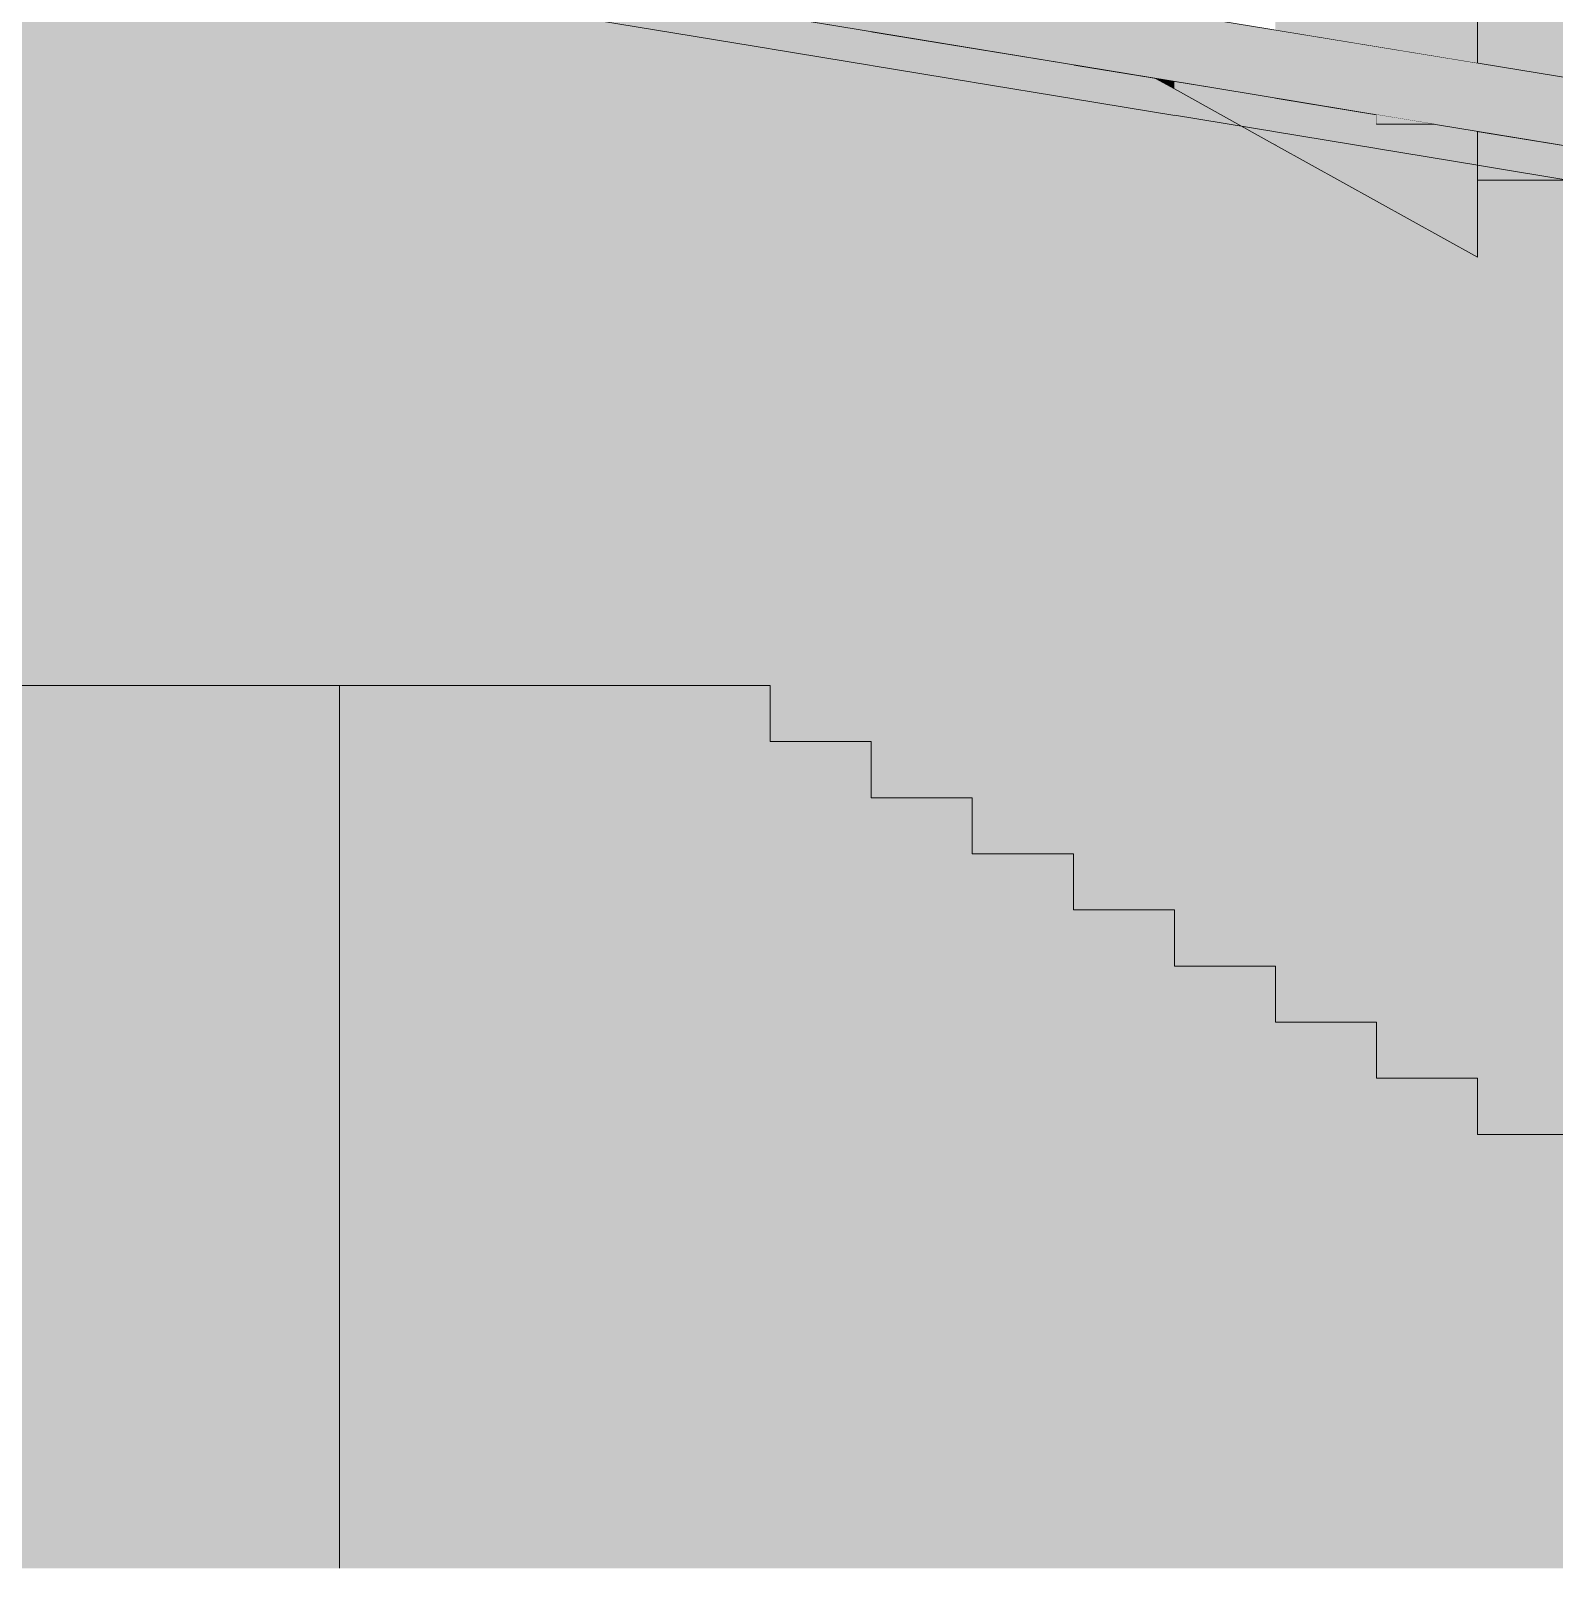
# Model space of a CAD drawing. Header units: centimetres. Extents: x -4381 to 5639, y -3920 to 4826.
# Drawn here: x 139.995 to 144.518, y 0.996 to 5.562 of the extents above; entities that cross this region are included whole.
import ezdxf
from ezdxf.xclip import XClip

# ---------------------------------------------------------------- set-up
doc = ezdxf.new("R2010")
doc.units = ezdxf.units.CM
doc.header["$MEASUREMENT"] = 0
doc.header["$XCLIPFRAME"] = 0
doc.set_wipeout_variables(frame=1)
doc.linetypes.add('Wipeout_Contour', pattern=[100, 0, -100])
for name, color, linetype in [('0- SITE', 7, 'Continuous'), ('Dalles', 7, 'Continuous'), ('Drawing & Figure', 7, 'Continuous'), ('Structural - Bearing', 7, 'Continuous'), ('Structural - Combined', 7, 'Continuous')]:
    doc.layers.add(name, color=color, linetype=linetype)
for name, color, linetype, lineweight in [('0- SITE_Pen_No__1', 7, 'Continuous', 5), ('0_Pen_No__1', 7, 'Continuous', 5), ('Dalles_Pen_No__1', 7, 'Continuous', 5), ('Structural - Bearing_Pen_No__1', 7, 'Continuous', 5), ('Structural - Combined_Pen_No__1', 7, 'Continuous', 5), ('Structural - Combined_Pen_No__141', 7, 'Continuous', 5)]:
    doc.layers.add(name, color=color, linetype=linetype, lineweight=lineweight)
for name, color, linetype, lineweight, true_color in [('0- SITE_Pen_No__178', 7, 'Continuous', 5, 0xbda888), ('Dalles_Pen_No__102', 7, 'Continuous', 5, 0xcccccc), ('Structural - Bearing_Pen_No__102', 7, 'Continuous', 5, 0xcccccc), ('Structural - Bearing_Pen_No__178', 7, 'Continuous', 5, 0xbda888), ('Structural - Combined_Pen_No__102', 7, 'Continuous', 5, 0xcccccc), ('Structural - Combined_Pen_No__160', 7, 'Continuous', 5, 0xdae3bb)]:
    doc.layers.add(name, color=color, linetype=linetype, lineweight=lineweight, true_color=true_color)

# ---------------------------------------------------------------- blocks, each defined once
blk = doc.blocks.new('Drawing_11_11', base_point=(474.0779, 10.6179))
at = {"color": 254, "linetype": 'Wipeout_Contour', "lineweight": 0, "ltscale": 985.854108}
blk.add_wipeout([(139.1905, 3.6179), (142.1905, 3.6179), (142.1905, 5.6082), (141.9448, 5.6485), (140.8281, 5.8319), (139.7115, 6.0152), (139.1905, 6.1007)], dxfattribs=at).dxf.layer = 'Dalles'
at = {"color": 254, "linetype": 'Wipeout_Contour', "lineweight": 0, "ltscale": 721.148261}
blk.add_wipeout([(143.9905, 5.0557), (144.2905, 4.8891), (144.2905, 5.2634), (144.1618, 5.2845), (143.9905, 5.2845)], dxfattribs=at).dxf.layer = 'Structural - Combined'
at = {"layer": 'Dalles_Pen_No__102', "linetype": 'Continuous', "ltscale": 10}
blk.add_hatch(color=256, dxfattribs=at).paths.add_polyline_path([(139.1905, 3.6179), (142.1905, 3.6179), (142.1905, 5.6082), (141.9448, 5.6485), (140.8281, 5.8319), (139.7115, 6.0152), (139.1905, 6.1007)])
at = {"layer": 'Structural - Combined_Pen_No__102', "linetype": 'Continuous', "ltscale": 10}
blk.add_hatch(color=256, dxfattribs=at).paths.add_polyline_path([(143.9905, 5.0557), (144.2905, 4.8891), (144.2905, 5.2634), (144.1618, 5.2845), (143.9905, 5.2845)])
at = {"color": 254, "linetype": 'Wipeout_Contour', "lineweight": 0, "ltscale": 561.916269}
blk.add_wipeout([(139.995, 3.6179), (139.995, 0.9963), (140.9115, 0.9963), (140.9115, 3.6179)], dxfattribs=at).dxf.layer = '0- SITE'
at = {"color": 254, "linetype": 'Wipeout_Contour', "lineweight": 0, "ltscale": 569.666657}
blk.add_wipeout([(142.1905, 3.4512), (142.4905, 3.4512), (142.4905, 5.5589), (142.1905, 5.6082)], dxfattribs=at).dxf.layer = 'Dalles'
at = {"color": 254, "linetype": 'Wipeout_Contour', "lineweight": 0, "ltscale": 719.356504}
blk.add_wipeout([(143.6905, 5.2224), (143.9905, 5.0557), (143.9905, 5.2845), (143.9905, 5.3127), (143.6905, 5.3619)], dxfattribs=at).dxf.layer = 'Structural - Combined'
at = {"layer": '0- SITE_Pen_No__178', "linetype": 'Continuous', "ltscale": 10}
blk.add_hatch(color=256, dxfattribs=at).paths.add_polyline_path([(139.995, 3.6179), (139.995, 0.9963), (140.9115, 0.9963), (140.9115, 3.6179)])
at = {"layer": 'Dalles_Pen_No__102', "linetype": 'Continuous', "ltscale": 10}
blk.add_hatch(color=256, dxfattribs=at).paths.add_polyline_path([(142.1905, 3.4512), (142.4905, 3.4512), (142.4905, 5.5589), (142.1905, 5.6082)])
at = {"layer": 'Structural - Combined_Pen_No__102', "linetype": 'Continuous', "ltscale": 10}
blk.add_hatch(color=256, dxfattribs=at).paths.add_polyline_path([(143.6905, 5.2224), (143.9905, 5.0557), (143.9905, 5.2845), (143.9905, 5.3127), (143.6905, 5.3619)])
at = {"color": 254, "linetype": 'Wipeout_Contour', "lineweight": 0, "ltscale": 564.44261}
blk.add_wipeout([(140.9115, 3.6179), (140.9115, 0.9963), (141.2583, 0.9963), (141.2583, 3.6179)], dxfattribs=at).dxf.layer = '0- SITE'
at = {"color": 254, "linetype": 'Wipeout_Contour', "lineweight": 0, "ltscale": 570.854358}
blk.add_wipeout([(142.4905, 3.2845), (142.7905, 3.2845), (142.7905, 5.5097), (142.4905, 5.5589)], dxfattribs=at).dxf.layer = 'Dalles'
at = {"color": 254, "linetype": 'Wipeout_Contour', "lineweight": 0, "ltscale": 574.585329}
blk.add_wipeout([(143.3905, 5.4112), (143.3905, 5.3891), (143.6905, 5.2224), (143.6905, 5.3619)], dxfattribs=at).dxf.layer = 'Structural - Combined'
at = {"layer": '0- SITE_Pen_No__178', "linetype": 'Continuous', "ltscale": 10}
blk.add_hatch(color=256, dxfattribs=at).paths.add_polyline_path([(140.9115, 3.6179), (140.9115, 0.9963), (141.2583, 0.9963), (141.2583, 3.6179)])
at = {"layer": 'Dalles_Pen_No__102', "linetype": 'Continuous', "ltscale": 10}
blk.add_hatch(color=256, dxfattribs=at).paths.add_polyline_path([(142.4905, 3.2845), (142.7905, 3.2845), (142.7905, 5.5097), (142.4905, 5.5589)])
at = {"layer": 'Structural - Combined_Pen_No__102', "linetype": 'Continuous', "ltscale": 10}
blk.add_hatch(color=256, dxfattribs=at).paths.add_polyline_path([(143.3905, 5.4112), (143.3905, 5.3891), (143.6905, 5.2224), (143.6905, 5.3619)])
at = {"layer": '0- SITE_Pen_No__1', "linetype": 'Continuous', "ltscale": 10}
blk.add_line((140.9115, 3.6179), (140.9115, 0.9963), dxfattribs=at)
at = {"color": 254, "linetype": 'Wipeout_Contour', "lineweight": 0, "ltscale": 566.019836}
blk.add_wipeout([(141.2583, 3.6179), (141.2583, 0.9963), (141.7002, 0.9963), (141.7002, 3.6179)], dxfattribs=at).dxf.layer = '0- SITE'
at = {"color": 254, "linetype": 'Wipeout_Contour', "lineweight": 0, "ltscale": 714.824529}
blk.add_wipeout([(142.7905, 3.1179), (143.0905, 3.1179), (143.0905, 5.4604), (143.0615, 5.4652), (142.7905, 5.5097)], dxfattribs=at).dxf.layer = 'Dalles'
at = {"color": 254, "linetype": 'Wipeout_Contour', "lineweight": 0, "ltscale": 429.930479}
blk.add_wipeout([(143.334, 5.4204), (143.3905, 5.3891), (143.3905, 5.4112)], dxfattribs=at).dxf.layer = 'Structural - Combined'
at = {"layer": '0- SITE_Pen_No__178', "linetype": 'Continuous', "ltscale": 10}
blk.add_hatch(color=256, dxfattribs=at).paths.add_polyline_path([(141.2583, 3.6179), (141.2583, 0.9963), (141.7002, 0.9963), (141.7002, 3.6179)])
at = {"layer": 'Dalles_Pen_No__102', "linetype": 'Continuous', "ltscale": 10}
blk.add_hatch(color=256, dxfattribs=at).paths.add_polyline_path([(142.7905, 3.1179), (143.0905, 3.1179), (143.0905, 5.4604), (143.0615, 5.4652), (142.7905, 5.5097)])
at = {"layer": 'Structural - Combined_Pen_No__102', "linetype": 'Continuous', "ltscale": 10}
blk.add_hatch(color=256, dxfattribs=at).paths.add_polyline_path([(143.334, 5.4204), (143.3905, 5.3891), (143.3905, 5.4112)])
at = {"color": 254, "linetype": 'Wipeout_Contour', "lineweight": 0, "ltscale": 852.010302}
blk.add_wipeout([(141.7002, 3.6179), (141.7002, 0.9963), (142.3115, 0.9963), (142.3115, 3.4512), (142.1905, 3.4512), (142.1905, 3.6179)], dxfattribs=at).dxf.layer = '0- SITE'
at = {"color": 254, "linetype": 'Wipeout_Contour', "lineweight": 0, "ltscale": 716.374095}
blk.add_wipeout([(143.0905, 2.9512), (143.3905, 2.9512), (143.3905, 5.3891), (143.334, 5.4204), (143.0905, 5.4604)], dxfattribs=at).dxf.layer = 'Dalles'
at = {"layer": '0- SITE_Pen_No__178', "linetype": 'Continuous', "ltscale": 10}
blk.add_hatch(color=256, dxfattribs=at).paths.add_polyline_path([(141.7002, 3.6179), (141.7002, 0.9963), (142.3115, 0.9963), (142.3115, 3.4512), (142.1905, 3.4512), (142.1905, 3.6179)])
at = {"layer": 'Dalles_Pen_No__102', "linetype": 'Continuous', "ltscale": 10}
blk.add_hatch(color=256, dxfattribs=at).paths.add_polyline_path([(143.0905, 2.9512), (143.3905, 2.9512), (143.3905, 5.3891), (143.334, 5.4204), (143.0905, 5.4604)])
at = {"layer": 'Dalles_Pen_No__1', "linetype": 'Continuous', "ltscale": 10}
for q in [(139.1905, 3.6179), (142.1905, 3.4512)]:
    blk.add_line((142.1905, 3.6179), q, dxfattribs=at)
at = {"color": 254, "linetype": 'Wipeout_Contour', "lineweight": 0, "ltscale": 1141.369312}
blk.add_wipeout([(142.3115, 3.4512), (142.3115, 0.9963), (142.9631, 0.9963), (142.9631, 3.1179), (142.7905, 3.1179), (142.7905, 3.2845), (142.4905, 3.2845), (142.4905, 3.4512)], dxfattribs=at).dxf.layer = '0- SITE'
at = {"color": 254, "linetype": 'Wipeout_Contour', "lineweight": 0, "ltscale": 574.412895}
blk.add_wipeout([(143.3905, 2.7845), (143.6905, 2.7845), (143.6905, 5.2224), (143.3905, 5.3891)], dxfattribs=at).dxf.layer = 'Dalles'
at = {"layer": '0- SITE_Pen_No__178', "linetype": 'Continuous', "ltscale": 10}
blk.add_hatch(color=256, dxfattribs=at).paths.add_polyline_path([(142.3115, 3.4512), (142.3115, 0.9963), (142.9631, 0.9963), (142.9631, 3.1179), (142.7905, 3.1179), (142.7905, 3.2845), (142.4905, 3.2845), (142.4905, 3.4512)])
at = {"layer": 'Dalles_Pen_No__102', "linetype": 'Continuous', "ltscale": 10}
blk.add_hatch(color=256, dxfattribs=at).paths.add_polyline_path([(143.3905, 2.7845), (143.6905, 2.7845), (143.6905, 5.2224), (143.3905, 5.3891)])
at = {"layer": 'Dalles_Pen_No__1', "linetype": 'Continuous', "ltscale": 10}
for p, q in [((142.4905, 3.4512), (142.1905, 3.4512)), ((142.4905, 3.4512), (142.4905, 3.2845)), ((142.7905, 3.2845), (142.4905, 3.2845)), ((142.7905, 3.2845), (142.7905, 3.1179))]:
    blk.add_line(p, q, dxfattribs=at)
at = {"layer": 'Structural - Combined_Pen_No__1', "linetype": 'Continuous', "ltscale": 10}
blk.add_line((143.3905, 5.3891), (143.334, 5.4204), dxfattribs=at)
at = {"color": 254, "linetype": 'Wipeout_Contour', "lineweight": 0, "ltscale": 1146.70566}
blk.add_wipeout([(142.9631, 3.1179), (142.9631, 0.9963), (143.6285, 0.9963), (143.6285, 2.7845), (143.3905, 2.7845), (143.3905, 2.9512), (143.0905, 2.9512), (143.0905, 3.1179)], dxfattribs=at).dxf.layer = '0- SITE'
at = {"color": 254, "linetype": 'Wipeout_Contour', "lineweight": 0, "ltscale": 575.594117}
blk.add_wipeout([(143.6905, 2.6179), (143.9905, 2.6179), (143.9905, 5.0557), (143.6905, 5.2224)], dxfattribs=at).dxf.layer = 'Dalles'
at = {"layer": '0- SITE_Pen_No__178', "linetype": 'Continuous', "ltscale": 10}
blk.add_hatch(color=256, dxfattribs=at).paths.add_polyline_path([(142.9631, 3.1179), (142.9631, 0.9963), (143.6285, 0.9963), (143.6285, 2.7845), (143.3905, 2.7845), (143.3905, 2.9512), (143.0905, 2.9512), (143.0905, 3.1179)])
at = {"layer": 'Dalles_Pen_No__102', "linetype": 'Continuous', "ltscale": 10}
blk.add_hatch(color=256, dxfattribs=at).paths.add_polyline_path([(143.6905, 2.6179), (143.9905, 2.6179), (143.9905, 5.0557), (143.6905, 5.2224)])
at = {"layer": 'Dalles_Pen_No__1', "linetype": 'Continuous', "ltscale": 10}
for p, q in [((143.0905, 3.1179), (142.7905, 3.1179)), ((143.0905, 3.1179), (143.0905, 2.9512)), ((143.3905, 2.9512), (143.0905, 2.9512)), ((143.3905, 2.9512), (143.3905, 2.7845))]:
    blk.add_line(p, q, dxfattribs=at)
at = {"color": 254, "linetype": 'Wipeout_Contour', "lineweight": 0, "ltscale": 576.776186}
blk.add_wipeout([(143.9905, 2.4512), (144.2905, 2.4512), (144.2905, 4.8891), (143.9905, 5.0557)], dxfattribs=at).dxf.layer = 'Dalles'
at = {"color": 254, "linetype": 'Wipeout_Contour', "lineweight": 0, "ltscale": 1303.629917}
blk.add_wipeout([(146.1115, 6.7179), (143.4505, 6.7179), (143.7655, 6.5179), (144.4115, 6.5179), (144.4115, 5.8179), (144.2905, 5.8179), (144.2905, 5.4661), (145.2948, 5.3012), (146.1115, 5.1671)], dxfattribs=at).dxf.layer = 'Structural - Bearing'
at = {"layer": 'Dalles_Pen_No__102', "linetype": 'Continuous', "ltscale": 10}
blk.add_hatch(color=256, dxfattribs=at).paths.add_polyline_path([(143.9905, 2.4512), (144.2905, 2.4512), (144.2905, 4.8891), (143.9905, 5.0557)])
at = {"layer": 'Structural - Bearing_Pen_No__178', "linetype": 'Continuous', "ltscale": 10}
blk.add_hatch(color=256, dxfattribs=at).paths.add_polyline_path([(146.1115, 6.7179), (143.4505, 6.7179), (143.7655, 6.5179), (144.4115, 6.5179), (144.4115, 5.8179), (144.2905, 5.8179), (144.2905, 5.4661), (145.2948, 5.3012), (146.1115, 5.1671)])
at = {"layer": 'Dalles_Pen_No__1', "linetype": 'Continuous', "ltscale": 10}
for p in [(143.9905, 5.3127), (144.1619, 5.2845)]:
    blk.add_line(p, (143.9905, 5.2845), dxfattribs=at)
at = {"layer": 'Structural - Combined_Pen_No__1', "linetype": 'Continuous', "ltscale": 10}
for p, q in [((143.6905, 5.2224), (143.3905, 5.3891)), ((143.9905, 5.0557), (143.6905, 5.2224))]:
    blk.add_line(p, q, dxfattribs=at)
at = {"color": 254, "linetype": 'Wipeout_Contour', "lineweight": 0, "ltscale": 1440.387612}
blk.add_wipeout([(143.6285, 2.7845), (143.6285, 0.9963), (144.3957, 0.9963), (144.3957, 2.2845), (144.2905, 2.2845), (144.2905, 2.4512), (143.9905, 2.4512), (143.9905, 2.6179), (143.6905, 2.6179), (143.6905, 2.7845)], dxfattribs=at).dxf.layer = '0- SITE'
at = {"layer": '0- SITE_Pen_No__178', "linetype": 'Continuous', "ltscale": 10}
blk.add_hatch(color=256, dxfattribs=at).paths.add_polyline_path([(143.6285, 2.7845), (143.6285, 0.9963), (144.3957, 0.9963), (144.3957, 2.2845), (144.2905, 2.2845), (144.2905, 2.4512), (143.9905, 2.4512), (143.9905, 2.6179), (143.6905, 2.6179), (143.6905, 2.7845)])
at = {"layer": 'Dalles_Pen_No__1', "linetype": 'Continuous', "ltscale": 10}
for p, q in [((143.6905, 2.7845), (143.3905, 2.7845)), ((143.6905, 2.7845), (143.6905, 2.6179)), ((143.9905, 2.6179), (143.6905, 2.6179)), ((143.9905, 2.6179), (143.9905, 2.4512))]:
    blk.add_line(p, q, dxfattribs=at)
at = {"color": 254, "linetype": 'Wipeout_Contour', "lineweight": 0, "ltscale": 578.260669}
blk.add_wipeout([(144.3957, 2.2845), (144.3957, 0.9963), (144.7115, 0.9963), (144.7115, 2.2845)], dxfattribs=at).dxf.layer = '0- SITE'
at = {"layer": '0- SITE_Pen_No__178', "linetype": 'Continuous', "ltscale": 10}
blk.add_hatch(color=256, dxfattribs=at).paths.add_polyline_path([(144.3957, 2.2845), (144.3957, 0.9963), (144.7115, 0.9963), (144.7115, 2.2845)])
at = {"color": 254, "linetype": 'Wipeout_Contour', "lineweight": 0, "ltscale": 1309.883186}
blk.add_wipeout([(145.177, 5.1179), (144.2905, 5.1179), (144.2905, 2.2845), (146.4115, 2.2845), (146.4115, 3.9235), (146.1115, 3.9235), (146.1115, 4.9179), (146.1115, 4.9644), (145.2948, 5.0985)], dxfattribs=at).dxf.layer = 'Dalles'
at = {"layer": 'Dalles_Pen_No__102', "linetype": 'Continuous', "ltscale": 10}
blk.add_hatch(color=256, dxfattribs=at).paths.add_polyline_path([(145.177, 5.1179), (144.2905, 5.1179), (144.2905, 2.2845), (146.4115, 2.2845), (146.4115, 3.9235), (146.1115, 3.9235), (146.1115, 4.9179), (146.1115, 4.9644), (145.2948, 5.0985)])
at = {"layer": 'Dalles_Pen_No__1', "linetype": 'Continuous', "ltscale": 10}
for p, q in [((144.2905, 2.4512), (143.9905, 2.4512)), ((144.2905, 2.4512), (144.2905, 2.2845)), ((146.4115, 2.2845), (144.2905, 2.2845))]:
    blk.add_line(p, q, dxfattribs=at)
at = {"layer": 'Structural - Combined_Pen_No__1', "linetype": 'Continuous', "ltscale": 10}
blk.add_line((144.2905, 4.8891), (143.9905, 5.0557), dxfattribs=at)
at = {"color": 254, "linetype": 'Wipeout_Contour', "lineweight": 0, "ltscale": 434.518699}
blk.add_wipeout([(144.2905, 5.1179), (145.177, 5.1179), (144.2905, 5.2634)], dxfattribs=at).dxf.layer = 'Structural - Bearing'
at = {"layer": 'Structural - Bearing_Pen_No__178', "linetype": 'Continuous', "ltscale": 10}
blk.add_hatch(color=256, dxfattribs=at).paths.add_polyline_path([(144.2905, 5.1179), (145.177, 5.1179), (144.2905, 5.2634)])
at = {"layer": 'Structural - Combined_Pen_No__160', "linetype": 'Continuous', "lineweight": 0, "ltscale": 10, "true_color": 0x6d715d}
blk.add_hatch(color=251, dxfattribs=at).paths.add_polyline_path([(146.4115, 5.1179), (145.2948, 5.3012), (144.1781, 5.4845), (143.0615, 5.6679), (141.9448, 5.8512), (140.8281, 6.0345), (139.7115, 6.2179), (138.5948, 6.4012), (137.4781, 6.5845), (136.3615, 6.7679), (135.2448, 6.9512), (134.1281, 7.1345), (133.0115, 7.3179), (133.0115, 7.0179), (133.2486, 7.0179), (133.6043, 7.0179), (133.8138, 6.9835), (134.1281, 6.9319), (134.5748, 6.8585), (135.2448, 6.7485), (135.6915, 6.6752), (136.3615, 6.5652), (136.8081, 6.4919), (137.4781, 6.3819), (137.9248, 6.3085), (138.5948, 6.1985), (139.0415, 6.1252), (139.7115, 6.0152), (140.1581, 5.9419), (140.8281, 5.8319), (141.2748, 5.7585), (141.9448, 5.6485), (142.3915, 5.5752), (143.0615, 5.4652), (143.5081, 5.3919), (144.1781, 5.2819), (144.6248, 5.2085), (145.2948, 5.0985), (145.7415, 5.0252), (146.4115, 4.9152)])
at = {"layer": 'Dalles_Pen_No__1', "linetype": 'Continuous', "ltscale": 10}
for p in [(144.2905, 5.2634), (145.177, 5.1179)]:
    blk.add_line(p, (144.2905, 5.1179), dxfattribs=at)
at = {"layer": 'Structural - Combined_Pen_No__1', "linetype": 'Continuous', "ltscale": 10}
blk.add_line((144.2905, 4.8891), (144.2905, 5.1179), dxfattribs=at)
at = {"layer": 'Structural - Combined_Pen_No__141', "linetype": 'Continuous', "ltscale": 10, "flags": 128}
for points in [[(133.0115, 7.3179), (134.1281, 7.1345), (135.2448, 6.9512), (136.3615, 6.7679), (137.4781, 6.5845), (138.5948, 6.4012), (139.7115, 6.2179), (140.8281, 6.0345), (141.9448, 5.8512), (143.0615, 5.6679), (144.1781, 5.4845), (145.2948, 5.3012), (146.4115, 5.1179)], [(146.4115, 4.9152), (145.7415, 5.0252), (145.2948, 5.0985), (144.6248, 5.2085), (144.1781, 5.2819), (143.5081, 5.3919), (143.0615, 5.4652), (142.3915, 5.5752), (141.9448, 5.6485), (141.2748, 5.7585), (140.8281, 5.8319), (140.1581, 5.9419), (139.7115, 6.0152), (139.0415, 6.1252), (138.5948, 6.1985), (137.9248, 6.3085), (137.4781, 6.3819), (136.8081, 6.4919)]]:
    blk.add_lwpolyline(points, dxfattribs=at)
at = {"color": 254, "linetype": 'Wipeout_Contour', "lineweight": 0, "ltscale": 7674.14126}
blk.add_wipeout([(130.6905, 10.1845), (128.2905, 10.1845), (128.2905, 9.2845), (130.6905, 9.2845), (130.6905, 9.1179), (130.9905, 9.1179), (130.9905, 8.9512), (131.2905, 8.9512), (131.2905, 8.7845), (131.5905, 8.7845), (131.5905, 8.6179), (131.8905, 8.6179), (131.8905, 8.4512), (132.1905, 8.4512), (132.1905, 8.2845), (132.4905, 8.2845), (132.4905, 8.1179), (132.7905, 8.1179), (132.7905, 7.9512), (133.0905, 7.9512), (133.0905, 7.7845), (133.3905, 7.7845), (133.3905, 7.6179), (137.3905, 7.6179), (137.3905, 7.4512), (137.6905, 7.4512), (137.6905, 7.2845), (137.9905, 7.2845), (137.9905, 7.1179), (138.2905, 7.1179), (138.2905, 6.9512), (138.5905, 6.9512), (138.5905, 6.7845), (138.8905, 6.7845), (138.8905, 6.6179), (139.1905, 6.6179), (139.1905, 6.4512), (142.1905, 6.4512), (142.1905, 6.2845), (142.4905, 6.2845), (142.4905, 6.1179), (142.7905, 6.1179), (142.7905, 5.9512), (143.0905, 5.9512), (143.0905, 5.7845), (143.3905, 5.7845), (143.3905, 5.6179), (143.6905, 5.6179), (143.6905, 5.5646), (144.1781, 5.4845), (144.2905, 5.4661), (144.2905, 6.1845), (142.1905, 7.5179), (139.1905, 7.5179), (137.3905, 8.6845), (133.3905, 8.6845)], dxfattribs=at).dxf.layer = 'Structural - Bearing'
at = {"color": 254, "linetype": 'Wipeout_Contour', "lineweight": 0, "ltscale": 432.918242}
blk.add_wipeout([(143.9905, 5.3127), (143.9905, 5.2845), (144.1618, 5.2845)], dxfattribs=at).dxf.layer = 'Structural - Bearing'
at = {"linetype": 'Continuous', "lineweight": 0, "ltscale": 10, "true_color": 0x000000}
blk.add_hatch(color=18, dxfattribs=at).paths.add_polyline_path([(133.0115, 7.3179), (132.9629, 7.0218), (146.3629, 4.8218), (146.4115, 5.1179)])
at = {"layer": '0_Pen_No__1', "linetype": 'Continuous', "lineweight": 0, "ltscale": 10, "true_color": 0x000000}
blk.add_hatch(color=18, dxfattribs=at).paths.add_polyline_path([(101.4427, 0.9963), (149.8555, 0.9963), (149.8555, 5.1762), (146.4115, 5.1179), (146.4115, 4.2179), (146.1115, 3.9235), (146.1115, 4.8631), (138.3905, 6.1331), (133.0115, 7.0179), (117.6905, 7.0179), (117.6905, 10.5562), (117.6905, 10.8179), (117.5395, 11.0562), (117.3595, 11.1444), (116.235, 11.5562), (114.9093, 12.5562), (113.4194, 15.5562), (111.0508, 16.556), (109.6564, 17.0562), (108.5925, 17.0562), (108.5925, 14.0224), (108.2869, 13.7168), (108.2869, 16.8237), (107.6684, 17.0562), (104.3152, 17.8175), (101.4427, 17.9076)])
at = {"layer": 'Structural - Bearing_Pen_No__102', "linetype": 'Continuous', "ltscale": 10}
for points in [[(130.6905, 10.1845), (128.2905, 10.1845), (128.2905, 9.2845), (130.6905, 9.2845), (130.6905, 9.1179), (130.9905, 9.1179), (130.9905, 8.9512), (131.2905, 8.9512), (131.2905, 8.7845), (131.5905, 8.7845), (131.5905, 8.6179), (131.8905, 8.6179), (131.8905, 8.4512), (132.1905, 8.4512), (132.1905, 8.2845), (132.4905, 8.2845), (132.4905, 8.1179), (132.7905, 8.1179), (132.7905, 7.9512), (133.0905, 7.9512), (133.0905, 7.7845), (133.3905, 7.7845), (133.3905, 7.6179), (137.3905, 7.6179), (137.3905, 7.4512), (137.6905, 7.4512), (137.6905, 7.2845), (137.9905, 7.2845), (137.9905, 7.1179), (138.2905, 7.1179), (138.2905, 6.9512), (138.5905, 6.9512), (138.5905, 6.7845), (138.8905, 6.7845), (138.8905, 6.6179), (139.1905, 6.6179), (139.1905, 6.4512), (142.1905, 6.4512), (142.1905, 6.2845), (142.4905, 6.2845), (142.4905, 6.1179), (142.7905, 6.1179), (142.7905, 5.9512), (143.0905, 5.9512), (143.0905, 5.7845), (143.3905, 5.7845), (143.3905, 5.6179), (143.6905, 5.6179), (143.6905, 5.5646), (144.1781, 5.4845), (144.2905, 5.4661), (144.2905, 6.1845), (142.1905, 7.5179), (139.1905, 7.5179), (137.3905, 8.6845), (133.3905, 8.6845)], [(143.9905, 5.3127), (143.9905, 5.2845), (144.1618, 5.2845)]]:
    blk.add_hatch(color=256, dxfattribs=at).paths.add_polyline_path(points)
at = {"layer": '0_Pen_No__1', "linetype": 'Continuous', "ltscale": 10}
blk.add_line((146.1115, 4.8631), (138.3905, 6.1331), dxfattribs=at)
at = {"layer": 'Structural - Bearing_Pen_No__1', "linetype": 'Continuous', "ltscale": 10}
for p, q in [((144.2905, 5.4661), (144.2905, 6.1845)), ((143.9905, 5.2845), (144.1618, 5.2845))]:
    blk.add_line(p, q, dxfattribs=at)

msp = doc.modelspace()

# ---------------------------------------------------------------- block references
at = {"layer": 'Drawing & Figure', "color": 151, "linetype": 'Continuous', "lineweight": 5, "ltscale": 10, "true_color": 0x80c2ff}
ref = msp.add_blockref('Drawing_11_11', (474.07794, 10.61787), dxfattribs=at)
XClip(ref).set_block_clipping_path([(101.4426918859, 0.9963282177), (149.8554874385, 21.3288080632)])

doc.saveas('drawing.dxf')
